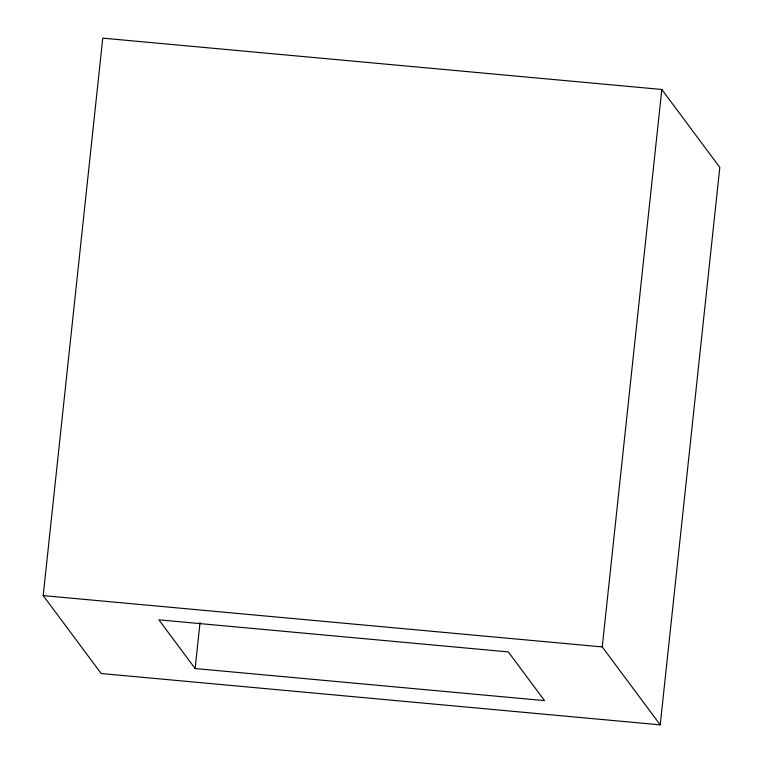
<?xml version="1.0" encoding="UTF-8"?>
<svg xmlns="http://www.w3.org/2000/svg" width="763" height="763" viewBox="0 0 763 763"><rect width="100%" height="100%" fill="white"/><g stroke="black" fill="none" stroke-linecap="round" stroke-linejoin="round"><path stroke-width="1.14" d="M43.186 595.598L102.767 38.15L661.817 89.471L719.814 167.402L660.233 724.85L101.183 673.529L43.186 595.598L602.245 646.919L660.233 724.85M195.128 668.541L158.885 619.833L508.301 651.907L544.544 700.615L195.128 668.541L200.049 622.484M602.245 646.919L661.817 89.471"/></g></svg>
